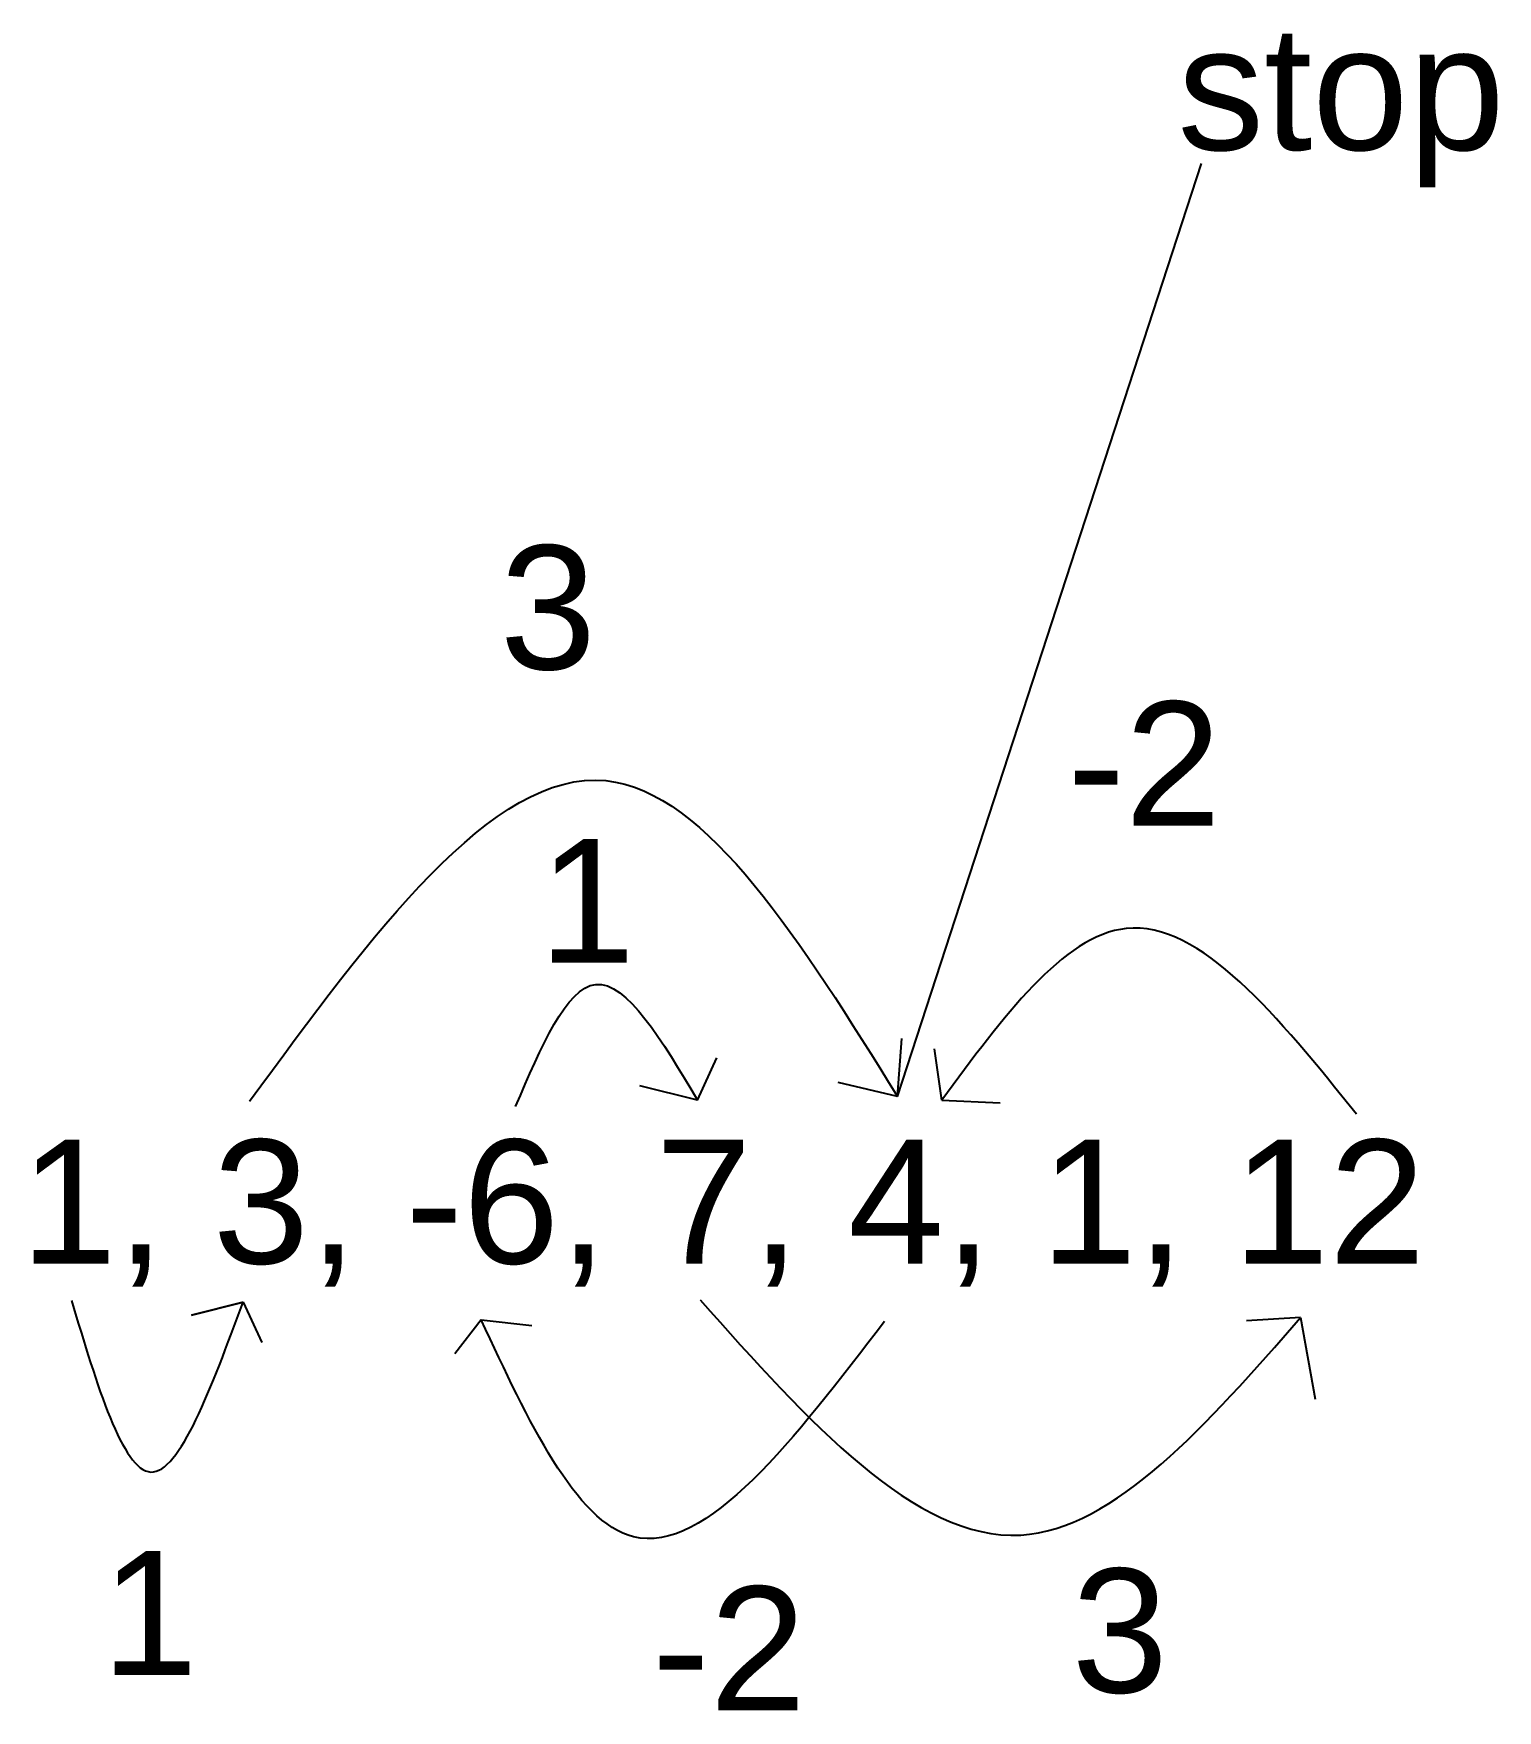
# Model space of a CAD drawing. Header units: millimetres. Extents: x 1868.8 to 1898.3, y 1143.9 to 1177.7.
import ezdxf

# ---------------------------------------------------------------- set-up
doc = ezdxf.new("R2010")
doc.units = ezdxf.units.MM
doc.styles.get("Standard").update_dxf_attribs({"font": 'arial.ttf'})

msp = doc.modelspace()

# ---------------------------------------------------------------- linework, layer by layer
for p, q in [((1886.243, 1156.273), (1892.372, 1175.087)), ((1886.243, 1156.273), (1886.33, 1157.444)), ((1882.208, 1156.199), (1882.597, 1157.049)), ((1887.138, 1156.197), (1886.986, 1157.234)), ((1882.208, 1156.199), (1881.045, 1156.485)), ((1886.243, 1156.273), (1885.048, 1156.552)), ((1887.138, 1156.197), (1888.315, 1156.143)), ((1873.043, 1152.126), (1872, 1151.862)), ((1872, 1151.862), (1873.043, 1152.126)), ((1873.043, 1152.126), (1873.419, 1151.313)), ((1877.846, 1151.767), (1877.311, 1151.084)), ((1877.846, 1151.767), (1878.868, 1151.656)), ((1894.374, 1151.812), (1893.284, 1151.746)), ((1894.374, 1151.812), (1894.67, 1150.167))]:
    msp.add_line(p, q)
for points in [[(1873.173, 1156.176), (1880.362, 1162.641), (1886.243, 1156.273)], [(1895.503, 1155.915), (1890.858, 1159.659), (1887.138, 1156.197)], [(1878.539, 1156.07), (1880.155, 1158.532), (1882.208, 1156.199)], [(1869.579, 1152.159), (1871.18, 1148.698), (1873.043, 1152.126)], [(1882.259, 1152.173), (1888.729, 1147.427), (1894.374, 1151.812)], [(1885.982, 1151.735), (1880.917, 1147.392), (1877.846, 1151.767)]]:
    msp.add_spline(points, degree=3)

# ---------------------------------------------------------------- texts
for s, p in [('stop', (1891.891, 1175.359)), ('3', (1878.221, 1164.886)), ('-2', (1889.667, 1161.736)), ('1', (1879.009, 1158.967)), ('1, 3, -6, 7, 4, 1, 12', (1868.549, 1152.902)), ('1', (1870.183, 1144.608)), ('3', (1889.756, 1144.25)), ('-2', (1881.292, 1143.89))]:
    msp.add_text(s, height=2.5).set_placement(p)

doc.saveas('drawing.dxf')
